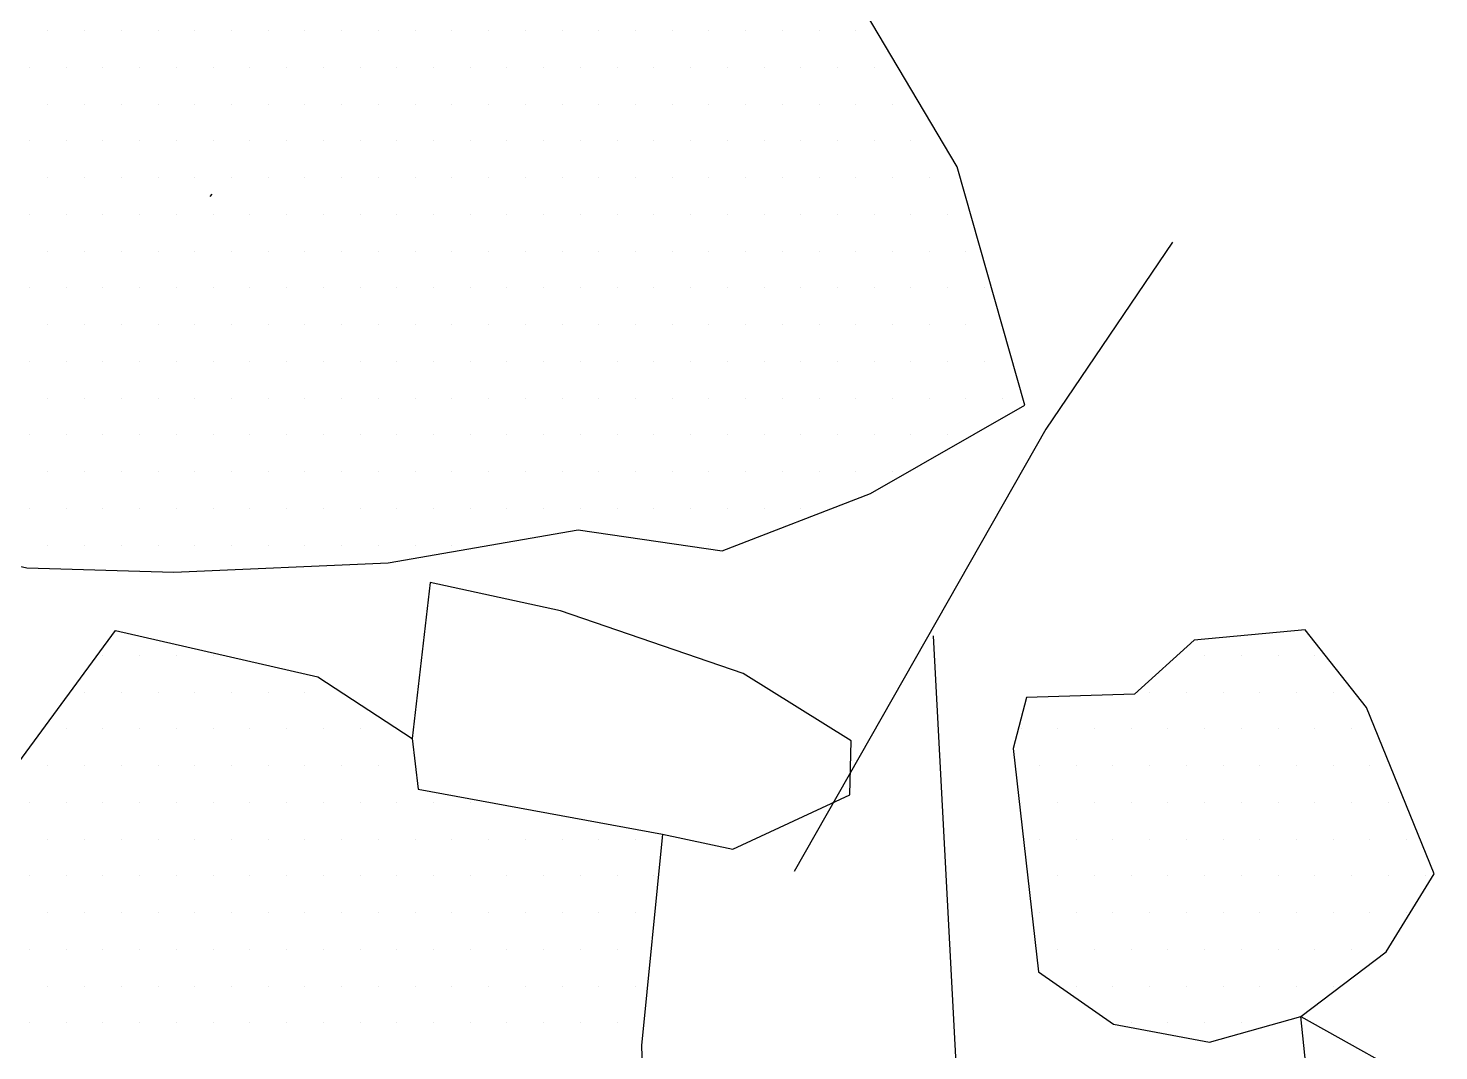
# Model space of a CAD drawing. Header units: metres. Extents: x -1264 to -948, y -1229 to -834.
# Drawn here: x -1111.29 to -1063.28, y -1103.45 to -1068.66 of the extents above; entities that cross this region are included whole.
import ezdxf

# ---------------------------------------------------------------- set-up
doc = ezdxf.new("R2010")
doc.units = ezdxf.units.M
doc.header["$LTSCALE"] = 25
doc.header["$MEASUREMENT"] = 0
doc.linetypes.add('STRICHPUNKTX2', pattern=[2, 1, -0.5, 0, -0.5])
doc.layers.get('0').update_dxf_attribs({"linetype": 'CONTINUOUS'})
for name, color, linetype in [('BEFUND', 1, 'CONTINUOUS'), ('GRABUNGSGRENZE', 3, 'STRICHPUNKTX2'), ('STEINE', 4, 'CONTINUOUS'), ('STEINESCHRAFF', 4, 'CONTINUOUS')]:
    doc.layers.add(name, color=color, linetype=linetype)

# ---------------------------------------------------------------- blocks, each defined once
blk = doc.blocks.new('*X3')
at = {"color": 0}
for p, q in [((-1110.625, -1068.75), (-1110.625, -1068.75)), ((-1109.375, -1068.75), (-1109.375, -1068.75)), ((-1108.125, -1068.75), (-1108.125, -1068.75)), ((-1106.875, -1068.75), (-1106.875, -1068.75)), ((-1105.625, -1068.75), (-1105.625, -1068.75)), ((-1104.375, -1068.75), (-1104.375, -1068.75)), ((-1103.125, -1068.75), (-1103.125, -1068.75)), ((-1101.875, -1068.75), (-1101.875, -1068.75)), ((-1100.625, -1068.75), (-1100.625, -1068.75)), ((-1099.375, -1068.75), (-1099.375, -1068.75)), ((-1098.125, -1068.75), (-1098.125, -1068.75)), ((-1096.875, -1068.75), (-1096.875, -1068.75)), ((-1095.625, -1068.75), (-1095.625, -1068.75)), ((-1094.375, -1068.75), (-1094.375, -1068.75)), ((-1093.125, -1068.75), (-1093.125, -1068.75)), ((-1091.875, -1068.75), (-1091.875, -1068.75)), ((-1090.625, -1068.75), (-1090.625, -1068.75)), ((-1089.375, -1068.75), (-1089.375, -1068.75)), ((-1088.125, -1068.75), (-1088.125, -1068.75)), ((-1086.875, -1068.75), (-1086.875, -1068.75)), ((-1085.625, -1068.75), (-1085.625, -1068.75)), ((-1084.375, -1068.75), (-1084.375, -1068.75)), ((-1083.125, -1068.75), (-1083.125, -1068.75)), ((-1111.25, -1070), (-1111.25, -1070)), ((-1110, -1070), (-1110, -1070)), ((-1108.75, -1070), (-1108.75, -1070)), ((-1107.5, -1070), (-1107.5, -1070)), ((-1106.25, -1070), (-1106.25, -1070)), ((-1105, -1070), (-1105, -1070)), ((-1103.75, -1070), (-1103.75, -1070)), ((-1102.5, -1070), (-1102.5, -1070)), ((-1101.25, -1070), (-1101.25, -1070)), ((-1100, -1070), (-1100, -1070)), ((-1098.75, -1070), (-1098.75, -1070)), ((-1097.5, -1070), (-1097.5, -1070)), ((-1096.25, -1070), (-1096.25, -1070)), ((-1095, -1070), (-1095, -1070)), ((-1093.75, -1070), (-1093.75, -1070)), ((-1092.5, -1070), (-1092.5, -1070)), ((-1091.25, -1070), (-1091.25, -1070)), ((-1090, -1070), (-1090, -1070)), ((-1088.75, -1070), (-1088.75, -1070)), ((-1087.5, -1070), (-1087.5, -1070)), ((-1086.25, -1070), (-1086.25, -1070)), ((-1085, -1070), (-1085, -1070)), ((-1083.75, -1070), (-1083.75, -1070)), ((-1082.5, -1070), (-1082.5, -1070)), ((-1110.625, -1071.25), (-1110.625, -1071.25)), ((-1109.375, -1071.25), (-1109.375, -1071.25)), ((-1108.125, -1071.25), (-1108.125, -1071.25)), ((-1106.875, -1071.25), (-1106.875, -1071.25)), ((-1105.625, -1071.25), (-1105.625, -1071.25)), ((-1104.375, -1071.25), (-1104.375, -1071.25)), ((-1103.125, -1071.25), (-1103.125, -1071.25)), ((-1101.875, -1071.25), (-1101.875, -1071.25)), ((-1100.625, -1071.25), (-1100.625, -1071.25)), ((-1099.375, -1071.25), (-1099.375, -1071.25)), ((-1098.125, -1071.25), (-1098.125, -1071.25)), ((-1096.875, -1071.25), (-1096.875, -1071.25)), ((-1095.625, -1071.25), (-1095.625, -1071.25)), ((-1094.375, -1071.25), (-1094.375, -1071.25)), ((-1093.125, -1071.25), (-1093.125, -1071.25)), ((-1091.875, -1071.25), (-1091.875, -1071.25)), ((-1090.625, -1071.25), (-1090.625, -1071.25)), ((-1089.375, -1071.25), (-1089.375, -1071.25)), ((-1088.125, -1071.25), (-1088.125, -1071.25)), ((-1086.875, -1071.25), (-1086.875, -1071.25)), ((-1085.625, -1071.25), (-1085.625, -1071.25)), ((-1084.375, -1071.25), (-1084.375, -1071.25)), ((-1083.125, -1071.25), (-1083.125, -1071.25)), ((-1081.875, -1071.25), (-1081.875, -1071.25)), ((-1111.25, -1072.5), (-1111.25, -1072.5)), ((-1110, -1072.5), (-1110, -1072.5)), ((-1108.75, -1072.5), (-1108.75, -1072.5)), ((-1107.5, -1072.5), (-1107.5, -1072.5)), ((-1106.25, -1072.5), (-1106.25, -1072.5)), ((-1105, -1072.5), (-1105, -1072.5)), ((-1103.75, -1072.5), (-1103.75, -1072.5)), ((-1102.5, -1072.5), (-1102.5, -1072.5)), ((-1101.25, -1072.5), (-1101.25, -1072.5)), ((-1100, -1072.5), (-1100, -1072.5)), ((-1098.75, -1072.5), (-1098.75, -1072.5)), ((-1097.5, -1072.5), (-1097.5, -1072.5)), ((-1096.25, -1072.5), (-1096.25, -1072.5)), ((-1095, -1072.5), (-1095, -1072.5)), ((-1093.75, -1072.5), (-1093.75, -1072.5)), ((-1092.5, -1072.5), (-1092.5, -1072.5)), ((-1091.25, -1072.5), (-1091.25, -1072.5)), ((-1090, -1072.5), (-1090, -1072.5)), ((-1088.75, -1072.5), (-1088.75, -1072.5)), ((-1087.5, -1072.5), (-1087.5, -1072.5)), ((-1086.25, -1072.5), (-1086.25, -1072.5)), ((-1085, -1072.5), (-1085, -1072.5)), ((-1083.75, -1072.5), (-1083.75, -1072.5)), ((-1082.5, -1072.5), (-1082.5, -1072.5)), ((-1081.25, -1072.5), (-1081.25, -1072.5)), ((-1110.625, -1073.75), (-1110.625, -1073.75)), ((-1109.375, -1073.75), (-1109.375, -1073.75)), ((-1108.125, -1073.75), (-1108.125, -1073.75)), ((-1106.875, -1073.75), (-1106.875, -1073.75)), ((-1105.625, -1073.75), (-1105.625, -1073.75)), ((-1104.375, -1073.75), (-1104.375, -1073.75)), ((-1103.125, -1073.75), (-1103.125, -1073.75)), ((-1101.875, -1073.75), (-1101.875, -1073.75)), ((-1100.625, -1073.75), (-1100.625, -1073.75)), ((-1099.375, -1073.75), (-1099.375, -1073.75)), ((-1098.125, -1073.75), (-1098.125, -1073.75)), ((-1096.875, -1073.75), (-1096.875, -1073.75)), ((-1095.625, -1073.75), (-1095.625, -1073.75)), ((-1094.375, -1073.75), (-1094.375, -1073.75)), ((-1093.125, -1073.75), (-1093.125, -1073.75)), ((-1091.875, -1073.75), (-1091.875, -1073.75)), ((-1090.625, -1073.75), (-1090.625, -1073.75)), ((-1089.375, -1073.75), (-1089.375, -1073.75)), ((-1088.125, -1073.75), (-1088.125, -1073.75)), ((-1086.875, -1073.75), (-1086.875, -1073.75)), ((-1085.625, -1073.75), (-1085.625, -1073.75)), ((-1084.375, -1073.75), (-1084.375, -1073.75)), ((-1083.125, -1073.75), (-1083.125, -1073.75)), ((-1081.875, -1073.75), (-1081.875, -1073.75)), ((-1080.625, -1073.75), (-1080.625, -1073.75)), ((-1111.25, -1075), (-1111.25, -1075)), ((-1110, -1075), (-1110, -1075)), ((-1108.75, -1075), (-1108.75, -1075)), ((-1107.5, -1075), (-1107.5, -1075)), ((-1106.25, -1075), (-1106.25, -1075)), ((-1105, -1075), (-1105, -1075)), ((-1103.75, -1075), (-1103.75, -1075)), ((-1102.5, -1075), (-1102.5, -1075)), ((-1101.25, -1075), (-1101.25, -1075)), ((-1100, -1075), (-1100, -1075)), ((-1098.75, -1075), (-1098.75, -1075)), ((-1097.5, -1075), (-1097.5, -1075)), ((-1096.25, -1075), (-1096.25, -1075)), ((-1095, -1075), (-1095, -1075)), ((-1093.75, -1075), (-1093.75, -1075)), ((-1092.5, -1075), (-1092.5, -1075)), ((-1091.25, -1075), (-1091.25, -1075)), ((-1090, -1075), (-1090, -1075)), ((-1088.75, -1075), (-1088.75, -1075)), ((-1087.5, -1075), (-1087.5, -1075)), ((-1086.25, -1075), (-1086.25, -1075)), ((-1085, -1075), (-1085, -1075)), ((-1083.75, -1075), (-1083.75, -1075)), ((-1082.5, -1075), (-1082.5, -1075)), ((-1081.25, -1075), (-1081.25, -1075)), ((-1080, -1075), (-1080, -1075)), ((-1110.625, -1076.25), (-1110.625, -1076.25)), ((-1109.375, -1076.25), (-1109.375, -1076.25)), ((-1108.125, -1076.25), (-1108.125, -1076.25)), ((-1106.875, -1076.25), (-1106.875, -1076.25)), ((-1105.625, -1076.25), (-1105.625, -1076.25)), ((-1104.375, -1076.25), (-1104.375, -1076.25)), ((-1103.125, -1076.25), (-1103.125, -1076.25)), ((-1101.875, -1076.25), (-1101.875, -1076.25)), ((-1100.625, -1076.25), (-1100.625, -1076.25)), ((-1099.375, -1076.25), (-1099.375, -1076.25)), ((-1098.125, -1076.25), (-1098.125, -1076.25)), ((-1096.875, -1076.25), (-1096.875, -1076.25)), ((-1095.625, -1076.25), (-1095.625, -1076.25)), ((-1094.375, -1076.25), (-1094.375, -1076.25)), ((-1093.125, -1076.25), (-1093.125, -1076.25)), ((-1091.875, -1076.25), (-1091.875, -1076.25)), ((-1090.625, -1076.25), (-1090.625, -1076.25)), ((-1089.375, -1076.25), (-1089.375, -1076.25)), ((-1088.125, -1076.25), (-1088.125, -1076.25)), ((-1086.875, -1076.25), (-1086.875, -1076.25)), ((-1085.625, -1076.25), (-1085.625, -1076.25)), ((-1084.375, -1076.25), (-1084.375, -1076.25)), ((-1083.125, -1076.25), (-1083.125, -1076.25)), ((-1081.875, -1076.25), (-1081.875, -1076.25)), ((-1080.625, -1076.25), (-1080.625, -1076.25)), ((-1079.375, -1076.25), (-1079.375, -1076.25)), ((-1111.25, -1077.5), (-1111.25, -1077.5)), ((-1110, -1077.5), (-1110, -1077.5)), ((-1108.75, -1077.5), (-1108.75, -1077.5)), ((-1107.5, -1077.5), (-1107.5, -1077.5)), ((-1106.25, -1077.5), (-1106.25, -1077.5)), ((-1105, -1077.5), (-1105, -1077.5)), ((-1103.75, -1077.5), (-1103.75, -1077.5)), ((-1102.5, -1077.5), (-1102.5, -1077.5)), ((-1101.25, -1077.5), (-1101.25, -1077.5)), ((-1100, -1077.5), (-1100, -1077.5)), ((-1098.75, -1077.5), (-1098.75, -1077.5)), ((-1097.5, -1077.5), (-1097.5, -1077.5)), ((-1096.25, -1077.5), (-1096.25, -1077.5)), ((-1095, -1077.5), (-1095, -1077.5)), ((-1093.75, -1077.5), (-1093.75, -1077.5)), ((-1092.5, -1077.5), (-1092.5, -1077.5)), ((-1091.25, -1077.5), (-1091.25, -1077.5)), ((-1090, -1077.5), (-1090, -1077.5)), ((-1088.75, -1077.5), (-1088.75, -1077.5)), ((-1087.5, -1077.5), (-1087.5, -1077.5)), ((-1086.25, -1077.5), (-1086.25, -1077.5)), ((-1085, -1077.5), (-1085, -1077.5)), ((-1083.75, -1077.5), (-1083.75, -1077.5)), ((-1082.5, -1077.5), (-1082.5, -1077.5)), ((-1081.25, -1077.5), (-1081.25, -1077.5)), ((-1080, -1077.5), (-1080, -1077.5)), ((-1078.75, -1077.5), (-1078.75, -1077.5)), ((-1110.625, -1078.75), (-1110.625, -1078.75)), ((-1109.375, -1078.75), (-1109.375, -1078.75)), ((-1108.125, -1078.75), (-1108.125, -1078.75)), ((-1106.875, -1078.75), (-1106.875, -1078.75)), ((-1105.625, -1078.75), (-1105.625, -1078.75)), ((-1104.375, -1078.75), (-1104.375, -1078.75)), ((-1103.125, -1078.75), (-1103.125, -1078.75)), ((-1101.875, -1078.75), (-1101.875, -1078.75)), ((-1100.625, -1078.75), (-1100.625, -1078.75)), ((-1099.375, -1078.75), (-1099.375, -1078.75)), ((-1098.125, -1078.75), (-1098.125, -1078.75)), ((-1096.875, -1078.75), (-1096.875, -1078.75)), ((-1095.625, -1078.75), (-1095.625, -1078.75)), ((-1094.375, -1078.75), (-1094.375, -1078.75)), ((-1093.125, -1078.75), (-1093.125, -1078.75)), ((-1091.875, -1078.75), (-1091.875, -1078.75)), ((-1090.625, -1078.75), (-1090.625, -1078.75)), ((-1089.375, -1078.75), (-1089.375, -1078.75)), ((-1088.125, -1078.75), (-1088.125, -1078.75)), ((-1086.875, -1078.75), (-1086.875, -1078.75)), ((-1085.625, -1078.75), (-1085.625, -1078.75)), ((-1084.375, -1078.75), (-1084.375, -1078.75)), ((-1083.125, -1078.75), (-1083.125, -1078.75)), ((-1081.875, -1078.75), (-1081.875, -1078.75)), ((-1080.625, -1078.75), (-1080.625, -1078.75)), ((-1079.375, -1078.75), (-1079.375, -1078.75)), ((-1111.25, -1080), (-1111.25, -1080)), ((-1110, -1080), (-1110, -1080)), ((-1108.75, -1080), (-1108.75, -1080)), ((-1107.5, -1080), (-1107.5, -1080)), ((-1106.25, -1080), (-1106.25, -1080)), ((-1105, -1080), (-1105, -1080)), ((-1103.75, -1080), (-1103.75, -1080)), ((-1102.5, -1080), (-1102.5, -1080)), ((-1101.25, -1080), (-1101.25, -1080)), ((-1100, -1080), (-1100, -1080)), ((-1098.75, -1080), (-1098.75, -1080)), ((-1097.5, -1080), (-1097.5, -1080)), ((-1096.25, -1080), (-1096.25, -1080)), ((-1095, -1080), (-1095, -1080)), ((-1093.75, -1080), (-1093.75, -1080)), ((-1092.5, -1080), (-1092.5, -1080)), ((-1091.25, -1080), (-1091.25, -1080)), ((-1090, -1080), (-1090, -1080)), ((-1088.75, -1080), (-1088.75, -1080)), ((-1087.5, -1080), (-1087.5, -1080)), ((-1086.25, -1080), (-1086.25, -1080)), ((-1085, -1080), (-1085, -1080)), ((-1083.75, -1080), (-1083.75, -1080)), ((-1082.5, -1080), (-1082.5, -1080)), ((-1081.25, -1080), (-1081.25, -1080)), ((-1080, -1080), (-1080, -1080)), ((-1078.75, -1080), (-1078.75, -1080)), ((-1110.625, -1081.25), (-1110.625, -1081.25)), ((-1109.375, -1081.25), (-1109.375, -1081.25)), ((-1108.125, -1081.25), (-1108.125, -1081.25)), ((-1106.875, -1081.25), (-1106.875, -1081.25)), ((-1105.625, -1081.25), (-1105.625, -1081.25)), ((-1104.375, -1081.25), (-1104.375, -1081.25)), ((-1103.125, -1081.25), (-1103.125, -1081.25)), ((-1101.875, -1081.25), (-1101.875, -1081.25)), ((-1100.625, -1081.25), (-1100.625, -1081.25)), ((-1099.375, -1081.25), (-1099.375, -1081.25)), ((-1098.125, -1081.25), (-1098.125, -1081.25)), ((-1096.875, -1081.25), (-1096.875, -1081.25)), ((-1095.625, -1081.25), (-1095.625, -1081.25)), ((-1094.375, -1081.25), (-1094.375, -1081.25)), ((-1093.125, -1081.25), (-1093.125, -1081.25)), ((-1091.875, -1081.25), (-1091.875, -1081.25)), ((-1090.625, -1081.25), (-1090.625, -1081.25)), ((-1089.375, -1081.25), (-1089.375, -1081.25)), ((-1088.125, -1081.25), (-1088.125, -1081.25)), ((-1086.875, -1081.25), (-1086.875, -1081.25)), ((-1085.625, -1081.25), (-1085.625, -1081.25)), ((-1084.375, -1081.25), (-1084.375, -1081.25)), ((-1083.125, -1081.25), (-1083.125, -1081.25)), ((-1081.875, -1081.25), (-1081.875, -1081.25)), ((-1080.625, -1081.25), (-1080.625, -1081.25)), ((-1079.375, -1081.25), (-1079.375, -1081.25)), ((-1078.125, -1081.25), (-1078.125, -1081.25)), ((-1111.25, -1082.5), (-1111.25, -1082.5)), ((-1110, -1082.5), (-1110, -1082.5)), ((-1108.75, -1082.5), (-1108.75, -1082.5)), ((-1107.5, -1082.5), (-1107.5, -1082.5)), ((-1106.25, -1082.5), (-1106.25, -1082.5)), ((-1105, -1082.5), (-1105, -1082.5)), ((-1103.75, -1082.5), (-1103.75, -1082.5)), ((-1102.5, -1082.5), (-1102.5, -1082.5)), ((-1101.25, -1082.5), (-1101.25, -1082.5)), ((-1100, -1082.5), (-1100, -1082.5)), ((-1098.75, -1082.5), (-1098.75, -1082.5)), ((-1097.5, -1082.5), (-1097.5, -1082.5)), ((-1096.25, -1082.5), (-1096.25, -1082.5)), ((-1095, -1082.5), (-1095, -1082.5)), ((-1093.75, -1082.5), (-1093.75, -1082.5)), ((-1092.5, -1082.5), (-1092.5, -1082.5)), ((-1091.25, -1082.5), (-1091.25, -1082.5)), ((-1090, -1082.5), (-1090, -1082.5)), ((-1088.75, -1082.5), (-1088.75, -1082.5)), ((-1087.5, -1082.5), (-1087.5, -1082.5)), ((-1086.25, -1082.5), (-1086.25, -1082.5)), ((-1085, -1082.5), (-1085, -1082.5)), ((-1083.75, -1082.5), (-1083.75, -1082.5)), ((-1082.5, -1082.5), (-1082.5, -1082.5)), ((-1081.25, -1082.5), (-1081.25, -1082.5)), ((-1080, -1082.5), (-1080, -1082.5)), ((-1110.625, -1083.75), (-1110.625, -1083.75)), ((-1109.375, -1083.75), (-1109.375, -1083.75)), ((-1108.125, -1083.75), (-1108.125, -1083.75)), ((-1106.875, -1083.75), (-1106.875, -1083.75)), ((-1105.625, -1083.75), (-1105.625, -1083.75)), ((-1104.375, -1083.75), (-1104.375, -1083.75)), ((-1103.125, -1083.75), (-1103.125, -1083.75)), ((-1101.875, -1083.75), (-1101.875, -1083.75)), ((-1100.625, -1083.75), (-1100.625, -1083.75)), ((-1099.375, -1083.75), (-1099.375, -1083.75)), ((-1098.125, -1083.75), (-1098.125, -1083.75)), ((-1096.875, -1083.75), (-1096.875, -1083.75)), ((-1095.625, -1083.75), (-1095.625, -1083.75)), ((-1094.375, -1083.75), (-1094.375, -1083.75)), ((-1093.125, -1083.75), (-1093.125, -1083.75)), ((-1091.875, -1083.75), (-1091.875, -1083.75)), ((-1090.625, -1083.75), (-1090.625, -1083.75)), ((-1089.375, -1083.75), (-1089.375, -1083.75)), ((-1088.125, -1083.75), (-1088.125, -1083.75)), ((-1086.875, -1083.75), (-1086.875, -1083.75)), ((-1085.625, -1083.75), (-1085.625, -1083.75)), ((-1084.375, -1083.75), (-1084.375, -1083.75)), ((-1083.125, -1083.75), (-1083.125, -1083.75)), ((-1081.875, -1083.75), (-1081.875, -1083.75)), ((-1111.25, -1085), (-1111.25, -1085)), ((-1110, -1085), (-1110, -1085)), ((-1108.75, -1085), (-1108.75, -1085)), ((-1107.5, -1085), (-1107.5, -1085)), ((-1106.25, -1085), (-1106.25, -1085)), ((-1105, -1085), (-1105, -1085)), ((-1103.75, -1085), (-1103.75, -1085)), ((-1102.5, -1085), (-1102.5, -1085)), ((-1101.25, -1085), (-1101.25, -1085)), ((-1100, -1085), (-1100, -1085)), ((-1098.75, -1085), (-1098.75, -1085)), ((-1097.5, -1085), (-1097.5, -1085)), ((-1096.25, -1085), (-1096.25, -1085)), ((-1095, -1085), (-1095, -1085)), ((-1093.75, -1085), (-1093.75, -1085)), ((-1092.5, -1085), (-1092.5, -1085)), ((-1091.25, -1085), (-1091.25, -1085)), ((-1090, -1085), (-1090, -1085)), ((-1088.75, -1085), (-1088.75, -1085)), ((-1087.5, -1085), (-1087.5, -1085)), ((-1086.25, -1085), (-1086.25, -1085)), ((-1085, -1085), (-1085, -1085)), ((-1110.625, -1086.25), (-1110.625, -1086.25)), ((-1109.375, -1086.25), (-1109.375, -1086.25)), ((-1108.125, -1086.25), (-1108.125, -1086.25)), ((-1106.875, -1086.25), (-1106.875, -1086.25)), ((-1105.625, -1086.25), (-1105.625, -1086.25)), ((-1104.375, -1086.25), (-1104.375, -1086.25)), ((-1103.125, -1086.25), (-1103.125, -1086.25)), ((-1101.875, -1086.25), (-1101.875, -1086.25)), ((-1100.625, -1086.25), (-1100.625, -1086.25)), ((-1099.375, -1086.25), (-1099.375, -1086.25)), ((-1098.125, -1086.25), (-1098.125, -1086.25)), ((-1096.875, -1086.25), (-1096.875, -1086.25)), ((-1095.625, -1086.25), (-1095.625, -1086.25)), ((-1088.125, -1086.25), (-1088.125, -1086.25)), ((-1108.75, -1090), (-1108.75, -1090)), ((-1107.5, -1090), (-1107.5, -1090)), ((-1106.25, -1090), (-1106.25, -1090)), ((-1105, -1090), (-1105, -1090)), ((-1071.25, -1090), (-1071.25, -1090)), ((-1070, -1090), (-1070, -1090)), ((-1068.75, -1090), (-1068.75, -1090)), ((-1067.5, -1090), (-1067.5, -1090)), ((-1109.375, -1091.25), (-1109.375, -1091.25)), ((-1108.125, -1091.25), (-1108.125, -1091.25)), ((-1106.875, -1091.25), (-1106.875, -1091.25)), ((-1105.625, -1091.25), (-1105.625, -1091.25)), ((-1104.375, -1091.25), (-1104.375, -1091.25)), ((-1103.125, -1091.25), (-1103.125, -1091.25)), ((-1101.875, -1091.25), (-1101.875, -1091.25)), ((-1073.125, -1091.25), (-1073.125, -1091.25)), ((-1071.875, -1091.25), (-1071.875, -1091.25)), ((-1070.625, -1091.25), (-1070.625, -1091.25)), ((-1069.375, -1091.25), (-1069.375, -1091.25)), ((-1068.125, -1091.25), (-1068.125, -1091.25)), ((-1066.875, -1091.25), (-1066.875, -1091.25)), ((-1110, -1092.5), (-1110, -1092.5)), ((-1108.75, -1092.5), (-1108.75, -1092.5)), ((-1107.5, -1092.5), (-1107.5, -1092.5)), ((-1106.25, -1092.5), (-1106.25, -1092.5)), ((-1105, -1092.5), (-1105, -1092.5)), ((-1103.75, -1092.5), (-1103.75, -1092.5)), ((-1102.5, -1092.5), (-1102.5, -1092.5)), ((-1101.25, -1092.5), (-1101.25, -1092.5)), ((-1100, -1092.5), (-1100, -1092.5)), ((-1098.75, -1092.5), (-1098.75, -1092.5)), ((-1077.5, -1092.5), (-1077.5, -1092.5)), ((-1076.25, -1092.5), (-1076.25, -1092.5)), ((-1075, -1092.5), (-1075, -1092.5)), ((-1073.75, -1092.5), (-1073.75, -1092.5)), ((-1072.5, -1092.5), (-1072.5, -1092.5)), ((-1071.25, -1092.5), (-1071.25, -1092.5)), ((-1070, -1092.5), (-1070, -1092.5)), ((-1068.75, -1092.5), (-1068.75, -1092.5)), ((-1067.5, -1092.5), (-1067.5, -1092.5)), ((-1066.25, -1092.5), (-1066.25, -1092.5)), ((-1110.625, -1093.75), (-1110.625, -1093.75)), ((-1109.375, -1093.75), (-1109.375, -1093.75)), ((-1108.125, -1093.75), (-1108.125, -1093.75)), ((-1106.875, -1093.75), (-1106.875, -1093.75)), ((-1105.625, -1093.75), (-1105.625, -1093.75)), ((-1104.375, -1093.75), (-1104.375, -1093.75)), ((-1103.125, -1093.75), (-1103.125, -1093.75)), ((-1101.875, -1093.75), (-1101.875, -1093.75)), ((-1100.625, -1093.75), (-1100.625, -1093.75)), ((-1099.375, -1093.75), (-1099.375, -1093.75)), ((-1098.125, -1093.75), (-1098.125, -1093.75)), ((-1076.875, -1093.75), (-1076.875, -1093.75)), ((-1075.625, -1093.75), (-1075.625, -1093.75)), ((-1074.375, -1093.75), (-1074.375, -1093.75)), ((-1073.125, -1093.75), (-1073.125, -1093.75)), ((-1071.875, -1093.75), (-1071.875, -1093.75)), ((-1070.625, -1093.75), (-1070.625, -1093.75)), ((-1069.375, -1093.75), (-1069.375, -1093.75)), ((-1068.125, -1093.75), (-1068.125, -1093.75)), ((-1066.875, -1093.75), (-1066.875, -1093.75)), ((-1065.625, -1093.75), (-1065.625, -1093.75)), ((-1111.25, -1095), (-1111.25, -1095)), ((-1110, -1095), (-1110, -1095)), ((-1108.75, -1095), (-1108.75, -1095)), ((-1107.5, -1095), (-1107.5, -1095)), ((-1106.25, -1095), (-1106.25, -1095)), ((-1105, -1095), (-1105, -1095)), ((-1103.75, -1095), (-1103.75, -1095)), ((-1102.5, -1095), (-1102.5, -1095)), ((-1101.25, -1095), (-1101.25, -1095)), ((-1100, -1095), (-1100, -1095)), ((-1098.75, -1095), (-1098.75, -1095)), ((-1097.5, -1095), (-1097.5, -1095)), ((-1096.25, -1095), (-1096.25, -1095)), ((-1077.5, -1095), (-1077.5, -1095)), ((-1076.25, -1095), (-1076.25, -1095)), ((-1075, -1095), (-1075, -1095)), ((-1073.75, -1095), (-1073.75, -1095)), ((-1072.5, -1095), (-1072.5, -1095)), ((-1071.25, -1095), (-1071.25, -1095)), ((-1070, -1095), (-1070, -1095)), ((-1068.75, -1095), (-1068.75, -1095)), ((-1067.5, -1095), (-1067.5, -1095)), ((-1066.25, -1095), (-1066.25, -1095)), ((-1065, -1095), (-1065, -1095)), ((-1110.625, -1096.25), (-1110.625, -1096.25)), ((-1109.375, -1096.25), (-1109.375, -1096.25)), ((-1108.125, -1096.25), (-1108.125, -1096.25)), ((-1106.875, -1096.25), (-1106.875, -1096.25)), ((-1105.625, -1096.25), (-1105.625, -1096.25)), ((-1104.375, -1096.25), (-1104.375, -1096.25)), ((-1103.125, -1096.25), (-1103.125, -1096.25)), ((-1101.875, -1096.25), (-1101.875, -1096.25)), ((-1100.625, -1096.25), (-1100.625, -1096.25)), ((-1099.375, -1096.25), (-1099.375, -1096.25)), ((-1098.125, -1096.25), (-1098.125, -1096.25)), ((-1096.875, -1096.25), (-1096.875, -1096.25)), ((-1095.625, -1096.25), (-1095.625, -1096.25)), ((-1094.375, -1096.25), (-1094.375, -1096.25)), ((-1093.125, -1096.25), (-1093.125, -1096.25)), ((-1091.875, -1096.25), (-1091.875, -1096.25)), ((-1090.625, -1096.25), (-1090.625, -1096.25)), ((-1076.875, -1096.25), (-1076.875, -1096.25)), ((-1075.625, -1096.25), (-1075.625, -1096.25)), ((-1074.375, -1096.25), (-1074.375, -1096.25)), ((-1073.125, -1096.25), (-1073.125, -1096.25)), ((-1071.875, -1096.25), (-1071.875, -1096.25)), ((-1070.625, -1096.25), (-1070.625, -1096.25)), ((-1069.375, -1096.25), (-1069.375, -1096.25)), ((-1068.125, -1096.25), (-1068.125, -1096.25)), ((-1066.875, -1096.25), (-1066.875, -1096.25)), ((-1065.625, -1096.25), (-1065.625, -1096.25)), ((-1064.375, -1096.25), (-1064.375, -1096.25)), ((-1111.25, -1097.5), (-1111.25, -1097.5)), ((-1110, -1097.5), (-1110, -1097.5)), ((-1108.75, -1097.5), (-1108.75, -1097.5)), ((-1107.5, -1097.5), (-1107.5, -1097.5)), ((-1106.25, -1097.5), (-1106.25, -1097.5)), ((-1105, -1097.5), (-1105, -1097.5)), ((-1103.75, -1097.5), (-1103.75, -1097.5)), ((-1102.5, -1097.5), (-1102.5, -1097.5)), ((-1101.25, -1097.5), (-1101.25, -1097.5)), ((-1100, -1097.5), (-1100, -1097.5)), ((-1098.75, -1097.5), (-1098.75, -1097.5)), ((-1097.5, -1097.5), (-1097.5, -1097.5)), ((-1096.25, -1097.5), (-1096.25, -1097.5)), ((-1095, -1097.5), (-1095, -1097.5)), ((-1093.75, -1097.5), (-1093.75, -1097.5)), ((-1092.5, -1097.5), (-1092.5, -1097.5)), ((-1091.25, -1097.5), (-1091.25, -1097.5)), ((-1090, -1097.5), (-1090, -1097.5)), ((-1076.25, -1097.5), (-1076.25, -1097.5)), ((-1075, -1097.5), (-1075, -1097.5)), ((-1073.75, -1097.5), (-1073.75, -1097.5)), ((-1072.5, -1097.5), (-1072.5, -1097.5)), ((-1071.25, -1097.5), (-1071.25, -1097.5)), ((-1070, -1097.5), (-1070, -1097.5)), ((-1068.75, -1097.5), (-1068.75, -1097.5)), ((-1067.5, -1097.5), (-1067.5, -1097.5)), ((-1066.25, -1097.5), (-1066.25, -1097.5)), ((-1065, -1097.5), (-1065, -1097.5)), ((-1063.75, -1097.5), (-1063.75, -1097.5)), ((-1110.625, -1098.75), (-1110.625, -1098.75)), ((-1109.375, -1098.75), (-1109.375, -1098.75)), ((-1108.125, -1098.75), (-1108.125, -1098.75)), ((-1106.875, -1098.75), (-1106.875, -1098.75)), ((-1105.625, -1098.75), (-1105.625, -1098.75)), ((-1104.375, -1098.75), (-1104.375, -1098.75)), ((-1103.125, -1098.75), (-1103.125, -1098.75)), ((-1101.875, -1098.75), (-1101.875, -1098.75)), ((-1100.625, -1098.75), (-1100.625, -1098.75)), ((-1099.375, -1098.75), (-1099.375, -1098.75)), ((-1098.125, -1098.75), (-1098.125, -1098.75)), ((-1096.875, -1098.75), (-1096.875, -1098.75)), ((-1095.625, -1098.75), (-1095.625, -1098.75)), ((-1094.375, -1098.75), (-1094.375, -1098.75)), ((-1093.125, -1098.75), (-1093.125, -1098.75)), ((-1091.875, -1098.75), (-1091.875, -1098.75)), ((-1090.625, -1098.75), (-1090.625, -1098.75)), ((-1076.875, -1098.75), (-1076.875, -1098.75)), ((-1075.625, -1098.75), (-1075.625, -1098.75)), ((-1074.375, -1098.75), (-1074.375, -1098.75)), ((-1073.125, -1098.75), (-1073.125, -1098.75)), ((-1071.875, -1098.75), (-1071.875, -1098.75)), ((-1070.625, -1098.75), (-1070.625, -1098.75)), ((-1069.375, -1098.75), (-1069.375, -1098.75)), ((-1068.125, -1098.75), (-1068.125, -1098.75)), ((-1066.875, -1098.75), (-1066.875, -1098.75)), ((-1065.625, -1098.75), (-1065.625, -1098.75)), ((-1064.375, -1098.75), (-1064.375, -1098.75)), ((-1111.25, -1100), (-1111.25, -1100)), ((-1110, -1100), (-1110, -1100)), ((-1108.75, -1100), (-1108.75, -1100)), ((-1107.5, -1100), (-1107.5, -1100)), ((-1106.25, -1100), (-1106.25, -1100)), ((-1105, -1100), (-1105, -1100)), ((-1103.75, -1100), (-1103.75, -1100)), ((-1102.5, -1100), (-1102.5, -1100)), ((-1101.25, -1100), (-1101.25, -1100)), ((-1100, -1100), (-1100, -1100)), ((-1098.75, -1100), (-1098.75, -1100)), ((-1097.5, -1100), (-1097.5, -1100)), ((-1096.25, -1100), (-1096.25, -1100)), ((-1095, -1100), (-1095, -1100)), ((-1093.75, -1100), (-1093.75, -1100)), ((-1092.5, -1100), (-1092.5, -1100)), ((-1091.25, -1100), (-1091.25, -1100)), ((-1076.25, -1100), (-1076.25, -1100)), ((-1075, -1100), (-1075, -1100)), ((-1073.75, -1100), (-1073.75, -1100)), ((-1072.5, -1100), (-1072.5, -1100)), ((-1071.25, -1100), (-1071.25, -1100)), ((-1070, -1100), (-1070, -1100)), ((-1068.75, -1100), (-1068.75, -1100)), ((-1067.5, -1100), (-1067.5, -1100)), ((-1066.25, -1100), (-1066.25, -1100)), ((-1110.625, -1101.25), (-1110.625, -1101.25)), ((-1109.375, -1101.25), (-1109.375, -1101.25)), ((-1108.125, -1101.25), (-1108.125, -1101.25)), ((-1106.875, -1101.25), (-1106.875, -1101.25)), ((-1105.625, -1101.25), (-1105.625, -1101.25)), ((-1104.375, -1101.25), (-1104.375, -1101.25)), ((-1103.125, -1101.25), (-1103.125, -1101.25)), ((-1101.875, -1101.25), (-1101.875, -1101.25)), ((-1100.625, -1101.25), (-1100.625, -1101.25)), ((-1099.375, -1101.25), (-1099.375, -1101.25)), ((-1098.125, -1101.25), (-1098.125, -1101.25)), ((-1096.875, -1101.25), (-1096.875, -1101.25)), ((-1095.625, -1101.25), (-1095.625, -1101.25)), ((-1094.375, -1101.25), (-1094.375, -1101.25)), ((-1093.125, -1101.25), (-1093.125, -1101.25)), ((-1091.875, -1101.25), (-1091.875, -1101.25)), ((-1090.625, -1101.25), (-1090.625, -1101.25)), ((-1075.625, -1101.25), (-1075.625, -1101.25)), ((-1074.375, -1101.25), (-1074.375, -1101.25)), ((-1073.125, -1101.25), (-1073.125, -1101.25)), ((-1071.875, -1101.25), (-1071.875, -1101.25)), ((-1070.625, -1101.25), (-1070.625, -1101.25)), ((-1069.375, -1101.25), (-1069.375, -1101.25)), ((-1068.125, -1101.25), (-1068.125, -1101.25)), ((-1066.875, -1101.25), (-1066.875, -1101.25)), ((-1111.25, -1102.5), (-1111.25, -1102.5)), ((-1110, -1102.5), (-1110, -1102.5)), ((-1108.75, -1102.5), (-1108.75, -1102.5)), ((-1107.5, -1102.5), (-1107.5, -1102.5)), ((-1106.25, -1102.5), (-1106.25, -1102.5)), ((-1105, -1102.5), (-1105, -1102.5)), ((-1103.75, -1102.5), (-1103.75, -1102.5)), ((-1102.5, -1102.5), (-1102.5, -1102.5)), ((-1101.25, -1102.5), (-1101.25, -1102.5)), ((-1100, -1102.5), (-1100, -1102.5)), ((-1098.75, -1102.5), (-1098.75, -1102.5)), ((-1097.5, -1102.5), (-1097.5, -1102.5)), ((-1096.25, -1102.5), (-1096.25, -1102.5)), ((-1095, -1102.5), (-1095, -1102.5)), ((-1093.75, -1102.5), (-1093.75, -1102.5)), ((-1092.5, -1102.5), (-1092.5, -1102.5)), ((-1091.25, -1102.5), (-1091.25, -1102.5)), ((-1073.75, -1102.5), (-1073.75, -1102.5)), ((-1072.5, -1102.5), (-1072.5, -1102.5)), ((-1071.25, -1102.5), (-1071.25, -1102.5)), ((-1070, -1102.5), (-1070, -1102.5)), ((-1068.75, -1102.5), (-1068.75, -1102.5))]:
    blk.add_line(p, q, dxfattribs=at)

msp = doc.modelspace()

# ---------------------------------------------------------------- linework, layer by layer
at = {"layer": 'BEFUND'}
msp.add_lwpolyline([(-1078.15, -1133.198), (-1080.481, -1089.34)], dxfattribs=at)
at = {"layer": 'GRABUNGSGRENZE', "flags": 128}
msp.add_lwpolyline([(-1157.904, -1144.279), (-1092.594, -1057.833), (-1001.357, -930.616), (-980.796, -941.258), (-1076.662, -1082.299), (-1123.31, -1164.294)], dxfattribs=at)
at = {"layer": 'STEINE'}
for points in [[(-1133.25, -1045.83), (-1128.809, -1050.365), (-1123.647, -1063.774), (-1121.297, -1068.77), (-1120.376, -1072.441), (-1119.096, -1079.427), (-1116.899, -1083.556), (-1112.97, -1086.664), (-1111.338, -1087.02), (-1106.339, -1087.169), (-1099.047, -1086.857), (-1092.571, -1085.729), (-1087.674, -1086.439), (-1082.627, -1084.497), (-1077.376, -1081.484), (-1079.678, -1073.377), (-1082.793, -1068.127), (-1091.265, -1060.994), (-1101.675, -1053.709), (-1113.359, -1047.446), (-1122.796, -1044.75), (-1129.122, -1042.002), (-1132.13, -1042.922), (-1133.25, -1045.83)], [(-1089.706, -1096.08), (-1087.309, -1096.588), (-1083.333, -1094.749), (-1083.283, -1092.913), (-1086.957, -1090.621), (-1093.181, -1088.484), (-1097.618, -1087.518), (-1098.226, -1092.823)], [(-1112.148, -1094.364), (-1108.327, -1089.159), (-1101.441, -1090.735), (-1098.226, -1092.823), (-1098.021, -1094.557), (-1089.706, -1096.08), (-1090.414, -1103.271), (-1090.362, -1105.107), (-1091.38, -1107.148), (-1091.225, -1110.004), (-1092.142, -1111.382), (-1092.395, -1113.728), (-1092.391, -1118.267), (-1100.805, -1120.059)], [(-1077.317, -1091.429), (-1077.775, -1093.163), (-1076.902, -1100.761), (-1074.35, -1102.544), (-1071.086, -1103.154), (-1067.975, -1102.284), (-1065.07, -1100.089), (-1063.44, -1097.435), (-1065.74, -1091.776), (-1067.833, -1089.126), (-1071.607, -1089.486), (-1073.645, -1091.324), (-1077.317, -1091.429)], [(-1062.099, -1115.896), (-1064.906, -1114.063), (-1066.541, -1110.494), (-1067.461, -1107.333), (-1067.975, -1102.284), (-1063.434, -1104.83), (-1059.914, -1106.715), (-1058.076, -1108.753), (-1055.624, -1113.494), (-1062.099, -1115.896)]]:
    msp.add_lwpolyline(points, dxfattribs=at)

# ---------------------------------------------------------------- block references
at = {"layer": 'STEINESCHRAFF'}
msp.add_blockref('*X3', (0, 0), dxfattribs=at)

doc.saveas('drawing.dxf')
